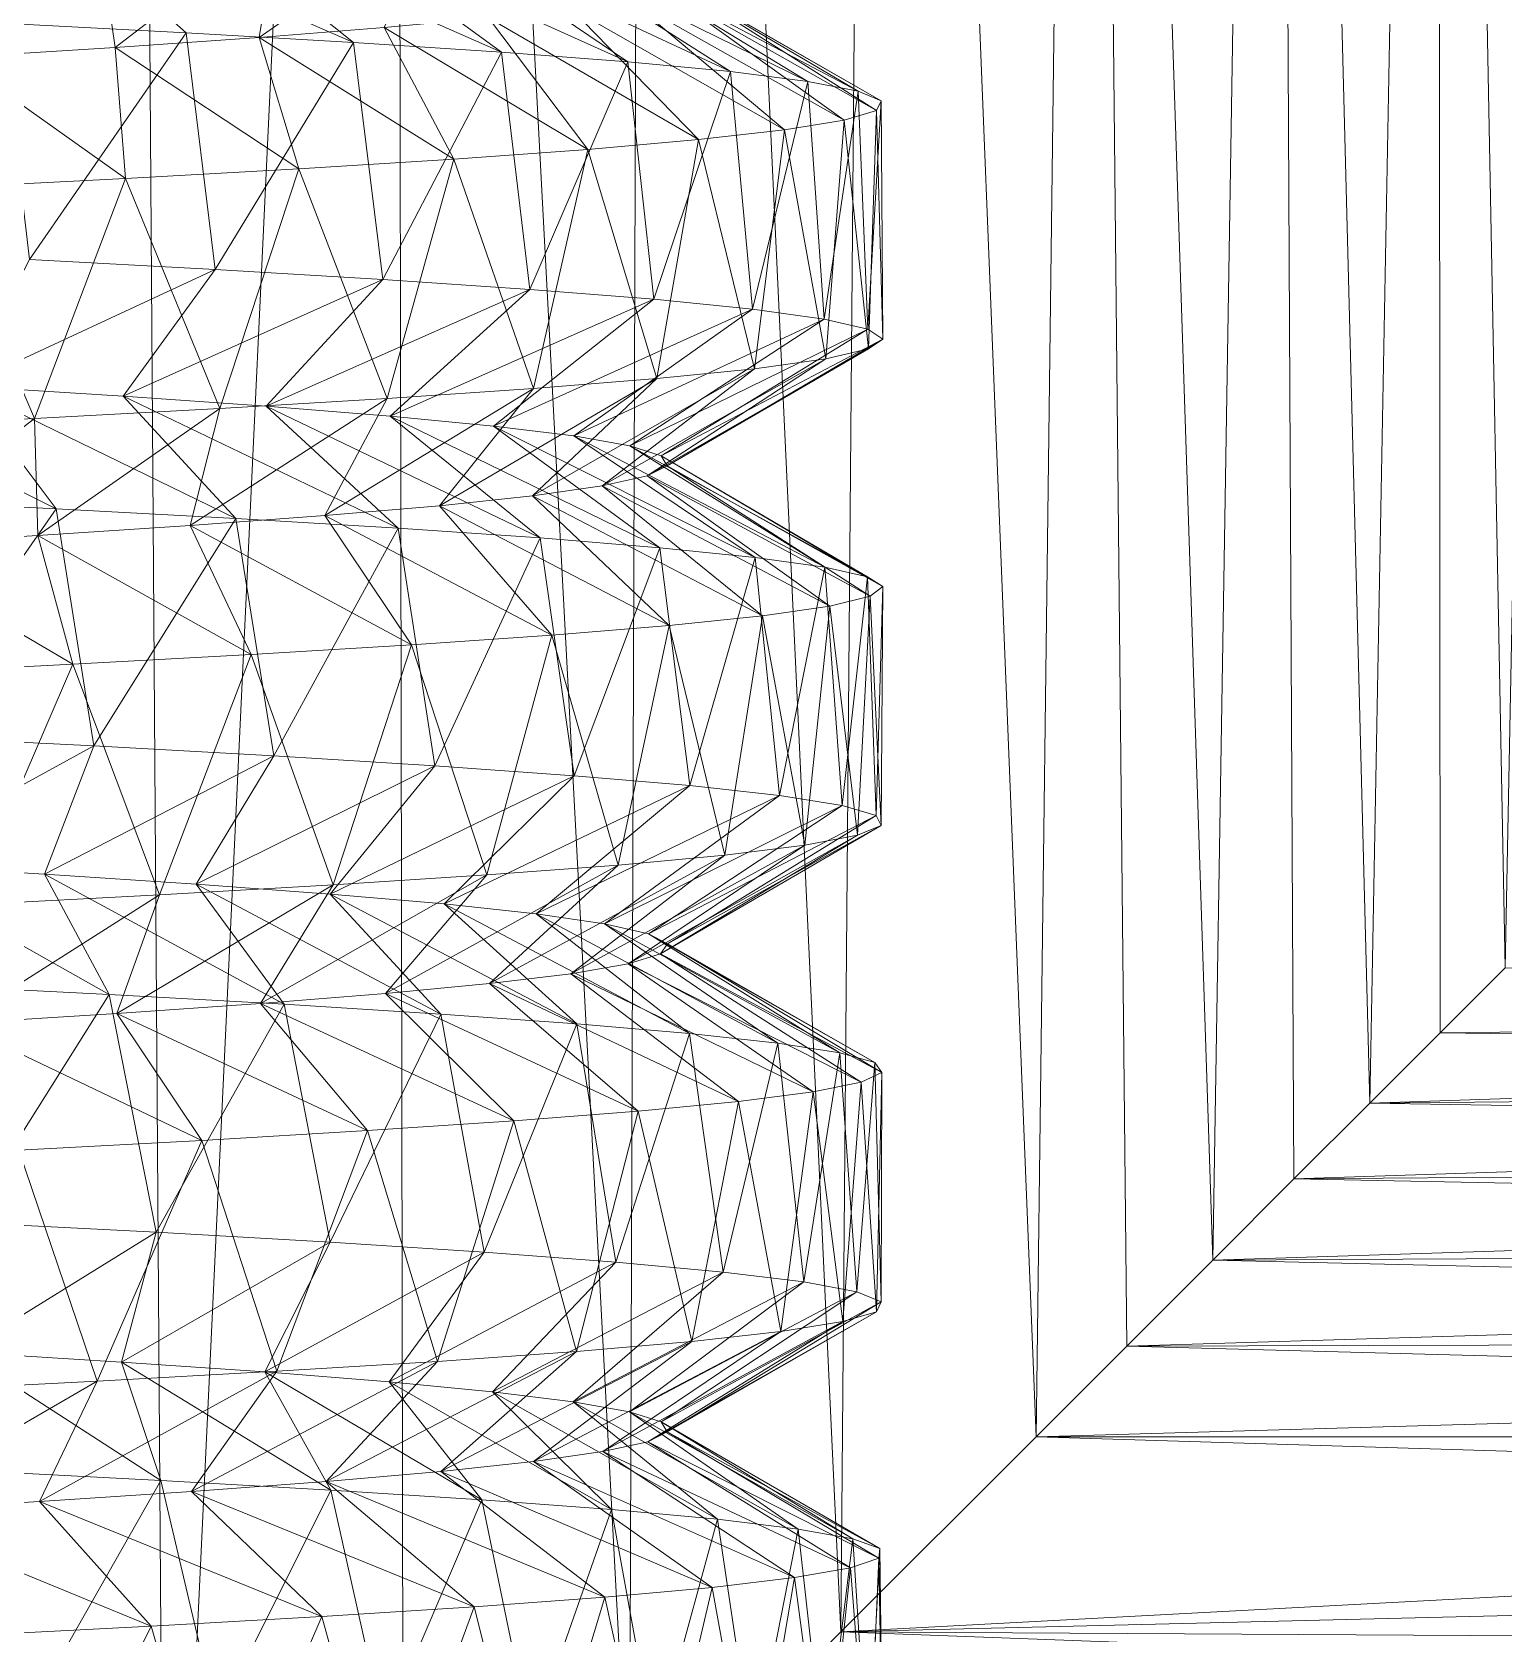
# Model space of a CAD drawing. Header units: millimetres. Extents: x -104 to 115, y -53 to 68.
# Drawn here: x 14.65 to 29.69, y 25.17 to 41.54 of the extents above; entities that cross this region are included whole.
import ezdxf

# ---------------------------------------------------------------- set-up
doc = ezdxf.new("R2010")
doc.units = ezdxf.units.MM

msp = doc.modelspace()

# ---------------------------------------------------------------- linework, layer by layer
at = {"color": 7, "lineweight": 0}
for points in [[(13.474, 15.754, -1.181), (15.664, 68.125, -1.948), (16.008, 18.288, -2.087), (13.474, 15.754, -1.181)], [(16.008, 18.288, -52.759), (15.664, 68.125, -52.899), (13.474, 15.754, -53.666), (16.008, 18.288, -52.759)], [(16.008, 18.288, -2.087), (15.664, 68.125, -1.948), (18.359, 68.125, -3.194), (16.008, 18.288, -2.087)], [(16.008, 18.288, -52.759), (18.359, 68.125, -51.652), (15.664, 68.125, -52.899), (16.008, 18.288, -52.759)], [(16.008, 18.288, -2.087), (18.359, 68.125, -3.194), (18.441, 20.721, -3.238), (16.008, 18.288, -2.087)], [(18.441, 20.721, -51.609), (18.359, 68.125, -51.652), (16.008, 18.288, -52.759), (18.441, 20.721, -51.609)], [(18.441, 20.721, -3.238), (18.359, 68.125, -3.194), (20.749, 23.029, -4.622), (18.441, 20.721, -3.238)], [(20.749, 23.029, -4.622), (18.359, 68.125, -3.194), (20.903, 68.125, -4.725), (20.749, 23.029, -4.622)], [(20.749, 23.029, -50.225), (20.903, 68.125, -50.121), (18.359, 68.125, -51.652), (20.749, 23.029, -50.225)], [(20.749, 23.029, -50.225), (18.359, 68.125, -51.652), (18.441, 20.721, -51.609), (20.749, 23.029, -50.225)], [(20.749, 23.029, -4.622), (20.903, 68.125, -4.725), (22.911, 25.191, -6.225), (20.749, 23.029, -4.622)], [(22.911, 25.191, -48.622), (20.903, 68.125, -50.121), (20.749, 23.029, -50.225), (22.911, 25.191, -48.622)], [(22.911, 25.191, -6.225), (20.903, 68.125, -4.725), (23.267, 68.125, -6.522), (22.911, 25.191, -6.225)], [(22.911, 25.191, -48.622), (23.267, 68.125, -48.324), (20.903, 68.125, -50.121), (22.911, 25.191, -48.622)], [(22.911, 25.191, -6.225), (23.267, 68.125, -6.522), (24.905, 27.185, -8.032), (22.911, 25.191, -6.225)], [(24.905, 27.185, -46.815), (23.267, 68.125, -48.324), (22.911, 25.191, -48.622), (24.905, 27.185, -46.815)], [(24.905, 27.185, -8.032), (23.267, 68.125, -6.522), (25.423, 68.125, -8.564), (24.905, 27.185, -8.032)], [(24.905, 27.185, -46.815), (25.423, 68.125, -46.282), (23.267, 68.125, -48.324), (24.905, 27.185, -46.815)], [(24.905, 27.185, -8.032), (25.423, 68.125, -8.564), (25.833, 28.113, -9.007), (24.905, 27.185, -8.032)], [(25.833, 28.113, -45.84), (25.423, 68.125, -46.282), (24.905, 27.185, -46.815), (25.833, 28.113, -45.84)], [(25.833, 28.113, -9.007), (25.423, 68.125, -8.564), (26.712, 28.992, -10.026), (25.833, 28.113, -9.007)], [(26.712, 28.992, -10.026), (25.423, 68.125, -8.564), (27.345, 68.125, -10.827), (26.712, 28.992, -10.026)], [(26.712, 28.992, -44.82), (27.345, 68.125, -44.019), (25.423, 68.125, -46.282), (26.712, 28.992, -44.82)], [(26.712, 28.992, -44.82), (25.423, 68.125, -46.282), (25.833, 28.113, -45.84), (26.712, 28.992, -44.82)], [(26.712, 28.992, -10.026), (27.345, 68.125, -10.827), (27.54, 29.82, -11.087), (26.712, 28.992, -10.026)], [(27.54, 29.82, -43.759), (27.345, 68.125, -44.019), (26.712, 28.992, -44.82), (27.54, 29.82, -43.759)], [(27.54, 29.82, -11.087), (27.345, 68.125, -10.827), (28.315, 30.595, -12.188), (27.54, 29.82, -11.087)], [(28.315, 30.595, -12.188), (27.345, 68.125, -10.827), (29.011, 68.125, -13.285), (28.315, 30.595, -12.188)], [(28.315, 30.595, -42.659), (29.011, 68.125, -41.562), (27.345, 68.125, -44.019), (28.315, 30.595, -42.659)], [(28.315, 30.595, -42.659), (27.345, 68.125, -44.019), (27.54, 29.82, -43.759), (28.315, 30.595, -42.659)], [(28.315, 30.595, -12.188), (29.011, 68.125, -13.285), (29.035, 31.315, -13.325), (28.315, 30.595, -12.188)], [(29.035, 31.315, -41.522), (29.011, 68.125, -41.562), (28.315, 30.595, -42.659), (29.035, 31.315, -41.522)], [(29.035, 31.315, -13.325), (29.011, 68.125, -13.285), (29.699, 31.979, -14.496), (29.035, 31.315, -13.325)], [(29.699, 31.979, -14.496), (29.011, 68.125, -13.285), (30.402, 68.125, -15.909), (29.699, 31.979, -14.496)], [(29.699, 31.979, -40.351), (30.402, 68.125, -38.938), (29.011, 68.125, -41.562), (29.699, 31.979, -40.351)], [(29.699, 31.979, -40.351), (29.011, 68.125, -41.562), (29.035, 31.315, -41.522), (29.699, 31.979, -40.351)], [(16.22, 41.534, -13.172), (14.791, 42.807, -14.843), (14.338, 41.633, -11.936), (16.22, 41.534, -13.172)], [(17.931, 41.434, -14.635), (16.338, 42.706, -16.147), (14.791, 42.807, -14.843), (17.931, 41.434, -14.635)], [(17.931, 41.434, -14.635), (14.791, 42.807, -14.843), (16.22, 41.534, -13.172), (17.931, 41.434, -14.635)], [(18.801, 42.766, -39.305), (18.244, 41.586, -36.494), (16.966, 41.484, -38.062), (18.801, 42.766, -39.305)], [(18.801, 42.766, -39.305), (16.966, 41.484, -38.062), (17.161, 42.665, -40.917), (18.801, 42.766, -39.305)], [(17.161, 42.665, -40.917), (15.495, 41.383, -39.452), (15.326, 42.563, -42.304), (17.161, 42.665, -40.917)], [(17.161, 42.665, -40.917), (16.966, 41.484, -38.062), (15.495, 41.383, -39.452), (17.161, 42.665, -40.917)], [(19.444, 41.335, -16.302), (17.704, 42.604, -17.639), (16.338, 42.706, -16.147), (19.444, 41.335, -16.302)], [(19.444, 41.335, -16.302), (16.338, 42.706, -16.147), (17.931, 41.434, -14.635), (19.444, 41.335, -16.302)], [(20.734, 41.236, -18.147), (18.866, 42.502, -19.296), (17.704, 42.604, -17.639), (20.734, 41.236, -18.147)], [(20.734, 41.236, -18.147), (17.704, 42.604, -17.639), (19.444, 41.335, -16.302), (20.734, 41.236, -18.147)], [(15.326, 42.563, -42.304), (15.495, 41.383, -39.452), (13.858, 41.281, -40.641), (15.326, 42.563, -42.304)], [(21.782, 41.137, -20.139), (19.804, 42.4, -21.089), (18.866, 42.502, -19.296), (21.782, 41.137, -20.139)], [(21.782, 41.137, -20.139), (18.866, 42.502, -19.296), (20.734, 41.236, -18.147), (21.782, 41.137, -20.139)], [(22.571, 41.037, -22.248), (20.502, 42.299, -22.988), (19.804, 42.4, -21.089), (22.571, 41.037, -22.248)], [(22.571, 41.037, -22.248), (19.804, 42.4, -21.089), (21.782, 41.137, -20.139), (22.571, 41.037, -22.248)], [(23.087, 40.938, -24.439), (20.95, 42.197, -24.961), (20.502, 42.299, -22.988), (23.087, 40.938, -24.439)], [(23.087, 40.938, -24.439), (20.502, 42.299, -22.988), (22.571, 41.037, -22.248), (23.087, 40.938, -24.439)], [(23.323, 40.839, -26.678), (21.138, 42.095, -26.976), (20.95, 42.197, -24.961), (23.323, 40.839, -26.678)], [(23.323, 40.839, -26.678), (20.95, 42.197, -24.961), (23.087, 40.938, -24.439), (23.323, 40.839, -26.678)], [(23.275, 40.739, -28.929), (21.065, 41.993, -28.998), (21.138, 42.095, -26.976), (23.275, 40.739, -28.929)], [(23.275, 40.739, -28.929), (21.138, 42.095, -26.976), (23.323, 40.839, -26.678), (23.275, 40.739, -28.929)], [(22.943, 40.64, -31.156), (20.731, 41.891, -30.994), (21.065, 41.993, -28.998), (22.943, 40.64, -31.156)], [(22.943, 40.64, -31.156), (21.065, 41.993, -28.998), (23.275, 40.739, -28.929), (22.943, 40.64, -31.156)], [(21.456, 40.442, -35.396), (19.309, 41.688, -34.773), (20.143, 41.79, -32.929), (21.456, 40.442, -35.396)], [(22.334, 40.541, -33.323), (20.143, 41.79, -32.929), (20.731, 41.891, -30.994), (22.334, 40.541, -33.323)], [(21.456, 40.442, -35.396), (20.143, 41.79, -32.929), (22.334, 40.541, -33.323), (21.456, 40.442, -35.396)], [(22.334, 40.541, -33.323), (20.731, 41.891, -30.994), (22.943, 40.64, -31.156), (22.334, 40.541, -33.323)], [(14.62, 39.216, -12.1), (16.22, 41.534, -13.172), (14.338, 41.633, -11.936), (14.62, 39.216, -12.1)], [(18.955, 40.243, -39.13), (16.966, 41.484, -38.062), (18.244, 41.586, -36.494), (18.955, 40.243, -39.13)], [(20.324, 40.342, -37.342), (18.244, 41.586, -36.494), (19.309, 41.688, -34.773), (20.324, 40.342, -37.342)], [(18.955, 40.243, -39.13), (18.244, 41.586, -36.494), (20.324, 40.342, -37.342), (18.955, 40.243, -39.13)], [(20.324, 40.342, -37.342), (19.309, 41.688, -34.773), (21.456, 40.442, -35.396), (20.324, 40.342, -37.342)], [(16.517, 39.114, -13.4), (16.22, 41.534, -13.172), (14.62, 39.216, -12.1), (16.517, 39.114, -13.4)], [(17.372, 40.144, -40.731), (15.495, 41.383, -39.452), (16.966, 41.484, -38.062), (17.372, 40.144, -40.731)], [(16.517, 39.114, -13.4), (17.931, 41.434, -14.635), (16.22, 41.534, -13.172), (16.517, 39.114, -13.4)], [(18.231, 39.013, -14.933), (17.931, 41.434, -14.635), (16.517, 39.114, -13.4), (18.231, 39.013, -14.933)], [(17.372, 40.144, -40.731), (16.966, 41.484, -38.062), (18.955, 40.243, -39.13), (17.372, 40.144, -40.731)], [(18.231, 39.013, -14.933), (19.444, 41.335, -16.302), (17.931, 41.434, -14.635), (18.231, 39.013, -14.933)], [(13.667, 39.945, -43.274), (13.858, 41.281, -40.641), (15.6, 40.044, -42.12), (13.667, 39.945, -43.274)], [(15.6, 40.044, -42.12), (13.858, 41.281, -40.641), (15.495, 41.383, -39.452), (15.6, 40.044, -42.12)], [(15.6, 40.044, -42.12), (15.495, 41.383, -39.452), (17.372, 40.144, -40.731), (15.6, 40.044, -42.12)], [(19.733, 38.911, -16.675), (19.444, 41.335, -16.302), (18.231, 39.013, -14.933), (19.733, 38.911, -16.675)], [(19.733, 38.911, -16.675), (20.734, 41.236, -18.147), (19.444, 41.335, -16.302), (19.733, 38.911, -16.675)], [(20.999, 38.81, -18.595), (20.734, 41.236, -18.147), (19.733, 38.911, -16.675), (20.999, 38.81, -18.595)], [(20.999, 38.81, -18.595), (21.782, 41.137, -20.139), (20.734, 41.236, -18.147), (20.999, 38.81, -18.595)], [(22.007, 38.709, -20.662), (21.782, 41.137, -20.139), (20.999, 38.81, -18.595), (22.007, 38.709, -20.662)], [(22.007, 38.709, -20.662), (22.571, 41.037, -22.248), (21.782, 41.137, -20.139), (22.007, 38.709, -20.662)], [(22.74, 38.607, -22.842), (22.571, 41.037, -22.248), (22.007, 38.709, -20.662), (22.74, 38.607, -22.842)], [(22.74, 38.607, -22.842), (23.087, 40.938, -24.439), (22.571, 41.037, -22.248), (22.74, 38.607, -22.842)], [(23.186, 38.506, -25.098), (23.087, 40.938, -24.439), (22.74, 38.607, -22.842), (23.186, 38.506, -25.098)], [(23.186, 38.506, -25.098), (23.323, 40.839, -26.678), (23.087, 40.938, -24.439), (23.186, 38.506, -25.098)], [(23.338, 38.404, -27.393), (23.323, 40.839, -26.678), (23.186, 38.506, -25.098), (23.338, 38.404, -27.393)], [(23.338, 38.404, -27.393), (23.275, 40.739, -28.929), (23.323, 40.839, -26.678), (23.338, 38.404, -27.393)], [(22.755, 38.201, -31.946), (22.334, 40.541, -33.323), (22.943, 40.64, -31.156), (22.755, 38.201, -31.946)], [(22.755, 38.201, -31.946), (22.943, 40.64, -31.156), (23.194, 38.303, -29.688), (22.755, 38.201, -31.946)], [(23.194, 38.303, -29.688), (22.943, 40.64, -31.156), (23.275, 40.739, -28.929), (23.194, 38.303, -29.688)], [(23.194, 38.303, -29.688), (23.275, 40.739, -28.929), (23.338, 38.404, -27.393), (23.194, 38.303, -29.688)], [(21.029, 37.999, -36.199), (20.324, 40.342, -37.342), (21.456, 40.442, -35.396), (21.029, 37.999, -36.199)], [(21.029, 37.999, -36.199), (21.456, 40.442, -35.396), (22.029, 38.1, -34.128), (21.029, 37.999, -36.199)], [(22.029, 38.1, -34.128), (21.456, 40.442, -35.396), (22.334, 40.541, -33.323), (22.029, 38.1, -34.128)], [(22.029, 38.1, -34.128), (22.334, 40.541, -33.323), (22.755, 38.201, -31.946), (22.029, 38.1, -34.128)], [(19.769, 37.897, -38.124), (18.955, 40.243, -39.13), (20.324, 40.342, -37.342), (19.769, 37.897, -38.124)], [(19.769, 37.897, -38.124), (20.324, 40.342, -37.342), (21.029, 37.999, -36.199), (19.769, 37.897, -38.124)], [(16.564, 37.694, -41.41), (15.6, 40.044, -42.12), (17.372, 40.144, -40.731), (16.564, 37.694, -41.41)], [(16.564, 37.694, -41.41), (17.372, 40.144, -40.731), (18.273, 37.796, -39.87), (16.564, 37.694, -41.41)], [(18.273, 37.796, -39.87), (17.372, 40.144, -40.731), (18.955, 40.243, -39.13), (18.273, 37.796, -39.87)], [(18.273, 37.796, -39.87), (18.955, 40.243, -39.13), (19.769, 37.897, -38.124), (18.273, 37.796, -39.87)], [(12.626, 37.491, -43.768), (13.667, 39.945, -43.274), (14.671, 37.593, -42.716), (12.626, 37.491, -43.768)], [(14.671, 37.593, -42.716), (13.667, 39.945, -43.274), (15.6, 40.044, -42.12), (14.671, 37.593, -42.716)], [(14.671, 37.593, -42.716), (15.6, 40.044, -42.12), (16.564, 37.694, -41.41), (14.671, 37.593, -42.716)], [(14.62, 39.216, -12.1), (13.948, 37.923, -14.263), (16.517, 39.114, -13.4), (14.62, 39.216, -12.1)], [(16.517, 39.114, -13.4), (13.948, 37.923, -14.263), (15.577, 37.821, -15.463), (16.517, 39.114, -13.4)], [(16.517, 39.114, -13.4), (15.577, 37.821, -15.463), (18.231, 39.013, -14.933), (16.517, 39.114, -13.4)], [(18.231, 39.013, -14.933), (15.577, 37.821, -15.463), (17.038, 37.719, -16.863), (18.231, 39.013, -14.933)], [(18.231, 39.013, -14.933), (17.038, 37.719, -16.863), (19.733, 38.911, -16.675), (18.231, 39.013, -14.933)], [(19.733, 38.911, -16.675), (17.038, 37.719, -16.863), (18.306, 37.617, -18.44), (19.733, 38.911, -16.675)], [(19.733, 38.911, -16.675), (18.306, 37.617, -18.44), (20.999, 38.81, -18.595), (19.733, 38.911, -16.675)], [(20.999, 38.81, -18.595), (18.306, 37.617, -18.44), (19.359, 37.515, -20.168), (20.999, 38.81, -18.595)], [(20.999, 38.81, -18.595), (19.359, 37.515, -20.168), (22.007, 38.709, -20.662), (20.999, 38.81, -18.595)], [(22.007, 38.709, -20.662), (19.359, 37.515, -20.168), (20.18, 37.414, -22.017), (22.007, 38.709, -20.662)], [(22.007, 38.709, -20.662), (20.18, 37.414, -22.017), (22.74, 38.607, -22.842), (22.007, 38.709, -20.662)], [(22.74, 38.607, -22.842), (20.18, 37.414, -22.017), (20.755, 37.312, -23.957), (22.74, 38.607, -22.842)], [(22.74, 38.607, -22.842), (20.755, 37.312, -23.957), (23.186, 38.506, -25.098), (22.74, 38.607, -22.842)], [(23.186, 38.506, -25.098), (20.755, 37.312, -23.957), (21.075, 37.21, -25.955), (23.186, 38.506, -25.098)], [(23.186, 38.506, -25.098), (21.075, 37.21, -25.955), (23.338, 38.404, -27.393), (23.186, 38.506, -25.098)], [(23.338, 38.404, -27.393), (21.075, 37.21, -25.955), (21.135, 37.108, -27.977), (23.338, 38.404, -27.393)], [(23.338, 38.404, -27.393), (21.135, 37.108, -27.977), (23.194, 38.303, -29.688), (23.338, 38.404, -27.393)], [(22.755, 38.201, -31.946), (20.932, 37.007, -29.991), (20.472, 36.905, -31.961), (22.755, 38.201, -31.946)], [(22.755, 38.201, -31.946), (20.472, 36.905, -31.961), (22.029, 38.1, -34.128), (22.755, 38.201, -31.946)], [(23.194, 38.303, -29.688), (21.135, 37.108, -27.977), (20.932, 37.007, -29.991), (23.194, 38.303, -29.688)], [(23.194, 38.303, -29.688), (20.932, 37.007, -29.991), (22.755, 38.201, -31.946), (23.194, 38.303, -29.688)], [(14.892, 36.668, -12.265), (13.948, 37.923, -14.263), (12.177, 38.024, -13.284), (14.892, 36.668, -12.265)], [(14.892, 36.668, -12.265), (12.177, 38.024, -13.284), (12.907, 36.768, -11.204), (14.892, 36.668, -12.265)], [(21.029, 37.999, -36.199), (19.76, 36.803, -33.855), (18.81, 36.701, -35.641), (21.029, 37.999, -36.199)], [(21.029, 37.999, -36.199), (18.81, 36.701, -35.641), (19.769, 37.897, -38.124), (21.029, 37.999, -36.199)], [(22.029, 38.1, -34.128), (20.472, 36.905, -31.961), (19.76, 36.803, -33.855), (22.029, 38.1, -34.128)], [(22.029, 38.1, -34.128), (19.76, 36.803, -33.855), (21.029, 37.999, -36.199), (22.029, 38.1, -34.128)], [(16.728, 36.569, -13.568), (15.577, 37.821, -15.463), (13.948, 37.923, -14.263), (16.728, 36.569, -13.568)], [(16.728, 36.569, -13.568), (13.948, 37.923, -14.263), (14.892, 36.668, -12.265), (16.728, 36.569, -13.568)], [(18.385, 36.47, -15.092), (17.038, 37.719, -16.863), (15.577, 37.821, -15.463), (18.385, 36.47, -15.092)], [(18.385, 36.47, -15.092), (15.577, 37.821, -15.463), (16.728, 36.569, -13.568), (18.385, 36.47, -15.092)], [(19.769, 37.897, -38.124), (18.81, 36.701, -35.641), (17.637, 36.6, -37.29), (19.769, 37.897, -38.124)], [(19.769, 37.897, -38.124), (17.637, 36.6, -37.29), (18.273, 37.796, -39.87), (19.769, 37.897, -38.124)], [(16.564, 37.694, -41.41), (14.705, 36.396, -40.067), (14.671, 37.593, -42.716), (16.564, 37.694, -41.41)], [(16.564, 37.694, -41.41), (16.261, 36.498, -38.774), (14.705, 36.396, -40.067), (16.564, 37.694, -41.41)], [(18.273, 37.796, -39.87), (17.637, 36.6, -37.29), (16.261, 36.498, -38.774), (18.273, 37.796, -39.87)], [(18.273, 37.796, -39.87), (16.261, 36.498, -38.774), (16.564, 37.694, -41.41), (18.273, 37.796, -39.87)], [(19.837, 36.371, -16.813), (18.306, 37.617, -18.44), (17.038, 37.719, -16.863), (19.837, 36.371, -16.813)], [(19.837, 36.371, -16.813), (17.038, 37.719, -16.863), (18.385, 36.47, -15.092), (19.837, 36.371, -16.813)], [(14.671, 37.593, -42.716), (12.994, 36.294, -41.148), (12.626, 37.491, -43.768), (14.671, 37.593, -42.716)], [(14.671, 37.593, -42.716), (14.705, 36.396, -40.067), (12.994, 36.294, -41.148), (14.671, 37.593, -42.716)], [(21.06, 36.271, -18.703), (19.359, 37.515, -20.168), (18.306, 37.617, -18.44), (21.06, 36.271, -18.703)], [(21.06, 36.271, -18.703), (18.306, 37.617, -18.44), (19.837, 36.371, -16.813), (21.06, 36.271, -18.703)], [(22.035, 36.172, -20.732), (20.18, 37.414, -22.017), (19.359, 37.515, -20.168), (22.035, 36.172, -20.732)], [(22.035, 36.172, -20.732), (19.359, 37.515, -20.168), (21.06, 36.271, -18.703), (22.035, 36.172, -20.732)], [(22.747, 36.073, -22.868), (20.755, 37.312, -23.957), (20.18, 37.414, -22.017), (22.747, 36.073, -22.868)], [(22.747, 36.073, -22.868), (20.18, 37.414, -22.017), (22.035, 36.172, -20.732), (22.747, 36.073, -22.868)], [(23.183, 35.973, -25.077), (21.075, 37.21, -25.955), (20.755, 37.312, -23.957), (23.183, 35.973, -25.077)], [(23.183, 35.973, -25.077), (20.755, 37.312, -23.957), (22.747, 36.073, -22.868), (23.183, 35.973, -25.077)], [(23.338, 35.874, -27.323), (21.135, 37.108, -27.977), (21.075, 37.21, -25.955), (23.338, 35.874, -27.323)], [(23.338, 35.874, -27.323), (21.075, 37.21, -25.955), (23.183, 35.973, -25.077), (23.338, 35.874, -27.323)], [(22.797, 35.675, -31.784), (20.472, 36.905, -31.961), (20.932, 37.007, -29.991), (22.797, 35.675, -31.784)], [(23.209, 35.775, -29.571), (20.932, 37.007, -29.991), (21.135, 37.108, -27.977), (23.209, 35.775, -29.571)], [(22.797, 35.675, -31.784), (20.932, 37.007, -29.991), (23.209, 35.775, -29.571), (22.797, 35.675, -31.784)], [(23.209, 35.775, -29.571), (21.135, 37.108, -27.977), (23.338, 35.874, -27.323), (23.209, 35.775, -29.571)], [(22.109, 35.576, -33.928), (19.76, 36.803, -33.855), (20.472, 36.905, -31.961), (22.109, 35.576, -33.928)], [(22.109, 35.576, -33.928), (20.472, 36.905, -31.961), (22.797, 35.675, -31.784), (22.109, 35.576, -33.928)], [(13.275, 34.347, -11.377), (14.892, 36.668, -12.265), (12.907, 36.768, -11.204), (13.275, 34.347, -11.377)], [(19.955, 35.378, -37.872), (17.637, 36.6, -37.29), (18.81, 36.701, -35.641), (19.955, 35.378, -37.872)], [(21.157, 35.477, -35.968), (18.81, 36.701, -35.641), (19.76, 36.803, -33.855), (21.157, 35.477, -35.968)], [(19.955, 35.378, -37.872), (18.81, 36.701, -35.641), (21.157, 35.477, -35.968), (19.955, 35.378, -37.872)], [(21.157, 35.477, -35.968), (19.76, 36.803, -33.855), (22.109, 35.576, -33.928), (21.157, 35.477, -35.968)], [(15.276, 34.245, -12.509), (14.892, 36.668, -12.265), (13.275, 34.347, -11.377), (15.276, 34.245, -12.509)], [(15.276, 34.245, -12.509), (16.728, 36.569, -13.568), (14.892, 36.668, -12.265), (15.276, 34.245, -12.509)], [(17.115, 34.144, -13.891), (16.728, 36.569, -13.568), (15.276, 34.245, -12.509), (17.115, 34.144, -13.891)], [(18.523, 35.278, -39.609), (16.261, 36.498, -38.774), (17.637, 36.6, -37.29), (18.523, 35.278, -39.609)], [(17.115, 34.144, -13.891), (18.385, 36.47, -15.092), (16.728, 36.569, -13.568), (17.115, 34.144, -13.891)], [(18.523, 35.278, -39.609), (17.637, 36.6, -37.29), (19.955, 35.378, -37.872), (18.523, 35.278, -39.609)], [(15.062, 35.08, -42.475), (12.994, 36.294, -41.148), (14.705, 36.396, -40.067), (15.062, 35.08, -42.475)], [(16.883, 35.179, -41.151), (14.705, 36.396, -40.067), (16.261, 36.498, -38.774), (16.883, 35.179, -41.151)], [(15.062, 35.08, -42.475), (14.705, 36.396, -40.067), (16.883, 35.179, -41.151), (15.062, 35.08, -42.475)], [(16.883, 35.179, -41.151), (16.261, 36.498, -38.774), (18.523, 35.278, -39.609), (16.883, 35.179, -41.151)], [(18.761, 34.043, -15.497), (18.385, 36.47, -15.092), (17.115, 34.144, -13.891), (18.761, 34.043, -15.497)], [(18.761, 34.043, -15.497), (19.837, 36.371, -16.813), (18.385, 36.47, -15.092), (18.761, 34.043, -15.497)], [(20.186, 33.941, -17.302), (19.837, 36.371, -16.813), (18.761, 34.043, -15.497), (20.186, 33.941, -17.302)], [(20.186, 33.941, -17.302), (21.06, 36.271, -18.703), (19.837, 36.371, -16.813), (20.186, 33.941, -17.302)], [(13.089, 34.98, -43.559), (12.994, 36.294, -41.148), (15.062, 35.08, -42.475), (13.089, 34.98, -43.559)], [(21.367, 33.84, -19.275), (21.06, 36.271, -18.703), (20.186, 33.941, -17.302), (21.367, 33.84, -19.275)], [(21.367, 33.84, -19.275), (22.035, 36.172, -20.732), (21.06, 36.271, -18.703), (21.367, 33.84, -19.275)], [(22.284, 33.738, -21.384), (22.035, 36.172, -20.732), (21.367, 33.84, -19.275), (22.284, 33.738, -21.384)], [(22.284, 33.738, -21.384), (22.747, 36.073, -22.868), (22.035, 36.172, -20.732), (22.284, 33.738, -21.384)], [(22.922, 33.637, -23.594), (22.747, 36.073, -22.868), (22.284, 33.738, -21.384), (22.922, 33.637, -23.594)], [(22.922, 33.637, -23.594), (23.183, 35.973, -25.077), (22.747, 36.073, -22.868), (22.922, 33.637, -23.594)], [(23.27, 33.535, -25.868), (23.183, 35.973, -25.077), (22.922, 33.637, -23.594), (23.27, 33.535, -25.868)], [(23.27, 33.535, -25.868), (23.338, 35.874, -27.323), (23.183, 35.973, -25.077), (23.27, 33.535, -25.868)], [(23.323, 33.434, -28.167), (23.209, 35.775, -29.571), (23.338, 35.874, -27.323), (23.323, 33.434, -28.167)], [(23.323, 33.434, -28.167), (23.338, 35.874, -27.323), (23.27, 33.535, -25.868), (23.323, 33.434, -28.167)], [(23.079, 33.333, -30.454), (22.797, 35.675, -31.784), (23.209, 35.775, -29.571), (23.079, 33.333, -30.454)], [(23.079, 33.333, -30.454), (23.209, 35.775, -29.571), (23.323, 33.434, -28.167), (23.079, 33.333, -30.454)], [(21.723, 33.13, -34.839), (21.157, 35.477, -35.968), (22.109, 35.576, -33.928), (21.723, 33.13, -34.839)], [(21.723, 33.13, -34.839), (22.109, 35.576, -33.928), (22.543, 33.231, -32.69), (21.723, 33.13, -34.839)], [(22.543, 33.231, -32.69), (22.109, 35.576, -33.928), (22.797, 35.675, -31.784), (22.543, 33.231, -32.69)], [(22.543, 33.231, -32.69), (22.797, 35.675, -31.784), (23.079, 33.333, -30.454), (22.543, 33.231, -32.69)], [(19.292, 32.927, -38.732), (18.523, 35.278, -39.609), (19.955, 35.378, -37.872), (19.292, 32.927, -38.732)], [(19.292, 32.927, -38.732), (19.955, 35.378, -37.872), (20.633, 33.028, -36.864), (19.292, 32.927, -38.732)], [(20.633, 33.028, -36.864), (19.955, 35.378, -37.872), (21.157, 35.477, -35.968), (20.633, 33.028, -36.864)], [(20.633, 33.028, -36.864), (21.157, 35.477, -35.968), (21.723, 33.13, -34.839), (20.633, 33.028, -36.864)], [(17.721, 32.825, -40.412), (16.883, 35.179, -41.151), (18.523, 35.278, -39.609), (17.721, 32.825, -40.412)], [(17.721, 32.825, -40.412), (18.523, 35.278, -39.609), (19.292, 32.927, -38.732), (17.721, 32.825, -40.412)], [(13.999, 32.622, -43.099), (13.089, 34.98, -43.559), (15.062, 35.08, -42.475), (13.999, 32.622, -43.099)], [(13.999, 32.622, -43.099), (15.062, 35.08, -42.475), (15.947, 32.724, -41.876), (13.999, 32.622, -43.099)], [(15.947, 32.724, -41.876), (15.062, 35.08, -42.475), (16.883, 35.179, -41.151), (15.947, 32.724, -41.876)], [(15.947, 32.724, -41.876), (16.883, 35.179, -41.151), (17.721, 32.825, -40.412), (15.947, 32.724, -41.876)], [(13.275, 34.347, -11.377), (13.069, 33.038, -13.74), (15.276, 34.245, -12.509), (13.275, 34.347, -11.377)], [(15.276, 34.245, -12.509), (13.069, 33.038, -13.74), (14.773, 32.936, -14.83), (15.276, 34.245, -12.509)], [(15.276, 34.245, -12.509), (14.773, 32.936, -14.83), (17.115, 34.144, -13.891), (15.276, 34.245, -12.509)], [(17.115, 34.144, -13.891), (14.773, 32.936, -14.83), (16.323, 32.834, -16.132), (17.115, 34.144, -13.891)], [(17.115, 34.144, -13.891), (16.323, 32.834, -16.132), (18.761, 34.043, -15.497), (17.115, 34.144, -13.891)], [(18.761, 34.043, -15.497), (16.323, 32.834, -16.132), (17.691, 32.732, -17.623), (18.761, 34.043, -15.497)], [(18.761, 34.043, -15.497), (17.691, 32.732, -17.623), (20.186, 33.941, -17.302), (18.761, 34.043, -15.497)], [(20.186, 33.941, -17.302), (17.691, 32.732, -17.623), (18.855, 32.631, -19.278), (20.186, 33.941, -17.302)], [(20.186, 33.941, -17.302), (18.855, 32.631, -19.278), (21.367, 33.84, -19.275), (20.186, 33.941, -17.302)], [(21.367, 33.84, -19.275), (18.855, 32.631, -19.278), (19.795, 32.529, -21.069), (21.367, 33.84, -19.275)], [(21.367, 33.84, -19.275), (19.795, 32.529, -21.069), (22.284, 33.738, -21.384), (21.367, 33.84, -19.275)], [(22.284, 33.738, -21.384), (19.795, 32.529, -21.069), (20.496, 32.427, -22.967), (22.284, 33.738, -21.384)], [(22.284, 33.738, -21.384), (20.496, 32.427, -22.967), (22.922, 33.637, -23.594), (22.284, 33.738, -21.384)], [(22.922, 33.637, -23.594), (20.496, 32.427, -22.967), (20.946, 32.325, -24.94), (22.922, 33.637, -23.594)], [(22.922, 33.637, -23.594), (20.946, 32.325, -24.94), (23.27, 33.535, -25.868), (22.922, 33.637, -23.594)], [(23.27, 33.535, -25.868), (20.946, 32.325, -24.94), (21.138, 32.224, -26.954), (23.27, 33.535, -25.868)], [(23.323, 33.434, -28.167), (21.138, 32.224, -26.954), (21.067, 32.122, -28.977), (23.323, 33.434, -28.167)], [(23.323, 33.434, -28.167), (21.067, 32.122, -28.977), (23.079, 33.333, -30.454), (23.323, 33.434, -28.167)], [(23.27, 33.535, -25.868), (21.138, 32.224, -26.954), (23.323, 33.434, -28.167), (23.27, 33.535, -25.868)], [(23.079, 33.333, -30.454), (21.067, 32.122, -28.977), (20.736, 32.02, -30.973), (23.079, 33.333, -30.454)], [(23.079, 33.333, -30.454), (20.736, 32.02, -30.973), (22.543, 33.231, -32.69), (23.079, 33.333, -30.454)], [(21.723, 33.13, -34.839), (20.15, 31.918, -32.909), (19.319, 31.817, -34.754), (21.723, 33.13, -34.839)], [(21.723, 33.13, -34.839), (19.319, 31.817, -34.754), (20.633, 33.028, -36.864), (21.723, 33.13, -34.839)], [(22.543, 33.231, -32.69), (20.736, 32.02, -30.973), (20.15, 31.918, -32.909), (22.543, 33.231, -32.69)], [(22.543, 33.231, -32.69), (20.15, 31.918, -32.909), (21.723, 33.13, -34.839), (22.543, 33.231, -32.69)], [(15.434, 31.704, -12.614), (14.773, 32.936, -14.83), (13.069, 33.038, -13.74), (15.434, 31.704, -12.614)], [(15.434, 31.704, -12.614), (13.069, 33.038, -13.74), (13.488, 31.803, -11.482), (15.434, 31.704, -12.614)], [(17.222, 31.605, -13.983), (16.323, 32.834, -16.132), (14.773, 32.936, -14.83), (17.222, 31.605, -13.983)], [(17.222, 31.605, -13.983), (14.773, 32.936, -14.83), (15.434, 31.704, -12.614), (17.222, 31.605, -13.983)], [(19.292, 32.927, -38.732), (18.256, 31.715, -36.476), (16.98, 31.613, -38.046), (19.292, 32.927, -38.732)], [(19.292, 32.927, -38.732), (16.98, 31.613, -38.046), (17.721, 32.825, -40.412), (19.292, 32.927, -38.732)], [(20.633, 33.028, -36.864), (19.319, 31.817, -34.754), (18.256, 31.715, -36.476), (20.633, 33.028, -36.864)], [(20.633, 33.028, -36.864), (18.256, 31.715, -36.476), (19.292, 32.927, -38.732), (20.633, 33.028, -36.864)], [(17.721, 32.825, -40.412), (16.98, 31.613, -38.046), (15.512, 31.511, -39.439), (17.721, 32.825, -40.412)], [(17.721, 32.825, -40.412), (15.512, 31.511, -39.439), (15.947, 32.724, -41.876), (17.721, 32.825, -40.412)], [(18.823, 31.505, -15.566), (17.691, 32.732, -17.623), (16.323, 32.834, -16.132), (18.823, 31.505, -15.566)], [(18.823, 31.505, -15.566), (16.323, 32.834, -16.132), (17.222, 31.605, -13.983), (18.823, 31.505, -15.566)], [(15.947, 32.724, -41.876), (15.512, 31.511, -39.439), (13.876, 31.41, -40.629), (15.947, 32.724, -41.876)], [(15.947, 32.724, -41.876), (13.876, 31.41, -40.629), (13.999, 32.622, -43.099), (15.947, 32.724, -41.876)], [(20.211, 31.406, -17.338), (18.855, 32.631, -19.278), (17.691, 32.732, -17.623), (20.211, 31.406, -17.338)], [(20.211, 31.406, -17.338), (17.691, 32.732, -17.623), (18.823, 31.505, -15.566), (20.211, 31.406, -17.338)], [(21.365, 31.307, -19.271), (19.795, 32.529, -21.069), (18.855, 32.631, -19.278), (21.365, 31.307, -19.271)], [(21.365, 31.307, -19.271), (18.855, 32.631, -19.278), (20.211, 31.406, -17.338), (21.365, 31.307, -19.271)], [(22.266, 31.207, -21.334), (20.496, 32.427, -22.967), (19.795, 32.529, -21.069), (22.266, 31.207, -21.334)], [(22.266, 31.207, -21.334), (19.795, 32.529, -21.069), (21.365, 31.307, -19.271), (22.266, 31.207, -21.334)], [(22.9, 31.108, -23.495), (20.946, 32.325, -24.94), (20.496, 32.427, -22.967), (22.9, 31.108, -23.495)], [(22.9, 31.108, -23.495), (20.496, 32.427, -22.967), (22.266, 31.207, -21.334), (22.9, 31.108, -23.495)], [(23.257, 31.009, -25.718), (21.138, 32.224, -26.954), (20.946, 32.325, -24.94), (23.257, 31.009, -25.718)], [(23.257, 31.009, -25.718), (20.946, 32.325, -24.94), (22.9, 31.108, -23.495), (23.257, 31.009, -25.718)], [(23.119, 30.81, -30.209), (20.736, 32.02, -30.973), (21.067, 32.122, -28.977), (23.119, 30.81, -30.209)], [(23.33, 30.909, -27.968), (21.067, 32.122, -28.977), (21.138, 32.224, -26.954), (23.33, 30.909, -27.968)], [(23.119, 30.81, -30.209), (21.067, 32.122, -28.977), (23.33, 30.909, -27.968), (23.119, 30.81, -30.209)], [(23.33, 30.909, -27.968), (21.138, 32.224, -26.954), (23.257, 31.009, -25.718), (23.33, 30.909, -27.968)], [(22.628, 30.711, -32.406), (20.15, 31.918, -32.909), (20.736, 32.02, -30.973), (22.628, 30.711, -32.406)], [(22.628, 30.711, -32.406), (20.736, 32.02, -30.973), (23.119, 30.81, -30.209), (22.628, 30.711, -32.406)], [(29.035, 31.315, -41.522), (60.36, 31.665, -40.92), (29.699, 31.979, -40.351), (29.035, 31.315, -41.522)], [(29.699, 31.979, -14.496), (60.36, 30.9, -12.654), (29.035, 31.315, -13.325), (29.699, 31.979, -14.496)], [(13.964, 29.377, -11.728), (15.434, 31.704, -12.614), (13.488, 31.803, -11.482), (13.964, 29.377, -11.728)], [(20.838, 30.512, -36.528), (18.256, 31.715, -36.476), (19.319, 31.817, -34.754), (20.838, 30.512, -36.528)], [(21.863, 30.612, -34.524), (19.319, 31.817, -34.754), (20.15, 31.918, -32.909), (21.863, 30.612, -34.524)], [(20.838, 30.512, -36.528), (19.319, 31.817, -34.754), (21.863, 30.612, -34.524), (20.838, 30.512, -36.528)], [(21.863, 30.612, -34.524), (20.15, 31.918, -32.909), (22.628, 30.711, -32.406), (21.863, 30.612, -34.524)], [(15.914, 29.275, -12.947), (15.434, 31.704, -12.614), (13.964, 29.377, -11.728), (15.914, 29.275, -12.947)], [(15.914, 29.275, -12.947), (17.222, 31.605, -13.983), (15.434, 31.704, -12.614), (15.914, 29.275, -12.947)], [(18.074, 30.314, -40.071), (15.512, 31.511, -39.439), (16.98, 31.613, -38.046), (18.074, 30.314, -40.071)], [(17.691, 29.174, -14.407), (17.222, 31.605, -13.983), (15.914, 29.275, -12.947), (17.691, 29.174, -14.407)], [(19.568, 30.413, -38.387), (16.98, 31.613, -38.046), (18.256, 31.715, -36.476), (19.568, 30.413, -38.387)], [(18.074, 30.314, -40.071), (16.98, 31.613, -38.046), (19.568, 30.413, -38.387), (18.074, 30.314, -40.071)], [(17.691, 29.174, -14.407), (18.823, 31.505, -15.566), (17.222, 31.605, -13.983), (17.691, 29.174, -14.407)], [(19.568, 30.413, -38.387), (18.256, 31.715, -36.476), (20.838, 30.512, -36.528), (19.568, 30.413, -38.387)], [(28.315, 30.595, -42.659), (60.36, 30.066, -43.422), (60.36, 31.665, -40.92), (28.315, 30.595, -42.659)], [(28.315, 30.595, -42.659), (60.36, 31.665, -40.92), (29.035, 31.315, -41.522), (28.315, 30.595, -42.659)], [(16.379, 30.214, -41.554), (13.876, 31.41, -40.629), (15.512, 31.511, -39.439), (16.379, 30.214, -41.554)], [(16.379, 30.214, -41.554), (15.512, 31.511, -39.439), (18.074, 30.314, -40.071), (16.379, 30.214, -41.554)], [(19.266, 29.072, -16.083), (18.823, 31.505, -15.566), (17.691, 29.174, -14.407), (19.266, 29.072, -16.083)], [(19.266, 29.072, -16.083), (20.211, 31.406, -17.338), (18.823, 31.505, -15.566), (19.266, 29.072, -16.083)], [(14.512, 30.115, -42.811), (13.876, 31.41, -40.629), (16.379, 30.214, -41.554), (14.512, 30.115, -42.811)], [(20.612, 28.971, -17.948), (20.211, 31.406, -17.338), (19.266, 29.072, -16.083), (20.612, 28.971, -17.948)], [(20.612, 28.971, -17.948), (21.365, 31.307, -19.271), (20.211, 31.406, -17.338), (20.612, 28.971, -17.948)], [(21.706, 28.869, -19.971), (21.365, 31.307, -19.271), (20.612, 28.971, -17.948), (21.706, 28.869, -19.971)], [(21.706, 28.869, -19.971), (22.266, 31.207, -21.334), (21.365, 31.307, -19.271), (21.706, 28.869, -19.971)], [(29.035, 31.315, -13.325), (60.36, 30.9, -12.654), (28.315, 30.595, -12.188), (29.035, 31.315, -13.325)], [(22.531, 28.768, -22.118), (22.266, 31.207, -21.334), (21.706, 28.869, -19.971), (22.531, 28.768, -22.118)], [(22.531, 28.768, -22.118), (22.9, 31.108, -23.495), (22.266, 31.207, -21.334), (22.531, 28.768, -22.118)], [(23.072, 28.667, -24.353), (22.9, 31.108, -23.495), (22.531, 28.768, -22.118), (23.072, 28.667, -24.353)], [(23.072, 28.667, -24.353), (23.257, 31.009, -25.718), (22.9, 31.108, -23.495), (23.072, 28.667, -24.353)], [(23.321, 28.565, -26.64), (23.257, 31.009, -25.718), (23.072, 28.667, -24.353), (23.321, 28.565, -26.64)], [(23.321, 28.565, -26.64), (23.33, 30.909, -27.968), (23.257, 31.009, -25.718), (23.321, 28.565, -26.64)], [(22.931, 28.362, -31.213), (22.628, 30.711, -32.406), (23.119, 30.81, -30.209), (22.931, 28.362, -31.213)], [(22.931, 28.362, -31.213), (23.119, 30.81, -30.209), (23.274, 28.464, -28.939), (22.931, 28.362, -31.213)], [(23.274, 28.464, -28.939), (23.119, 30.81, -30.209), (23.33, 30.909, -27.968), (23.274, 28.464, -28.939)], [(23.274, 28.464, -28.939), (23.33, 30.909, -27.968), (23.321, 28.565, -26.64), (23.274, 28.464, -28.939)], [(28.315, 30.595, -12.188), (60.36, 30.9, -12.654), (27.54, 29.82, -11.087), (28.315, 30.595, -12.188)], [(27.54, 29.82, -11.087), (60.36, 30.9, -12.654), (60.36, 29.167, -10.242), (27.54, 29.82, -11.087)], [(22.298, 28.261, -33.424), (21.863, 30.612, -34.524), (22.628, 30.711, -32.406), (22.298, 28.261, -33.424)], [(22.298, 28.261, -33.424), (22.628, 30.711, -32.406), (22.931, 28.362, -31.213), (22.298, 28.261, -33.424)], [(20.209, 28.058, -37.512), (19.568, 30.413, -38.387), (20.838, 30.512, -36.528), (20.209, 28.058, -37.512)], [(20.209, 28.058, -37.512), (20.838, 30.512, -36.528), (21.386, 28.159, -35.535), (20.209, 28.058, -37.512)], [(21.386, 28.159, -35.535), (20.838, 30.512, -36.528), (21.863, 30.612, -34.524), (21.386, 28.159, -35.535)], [(21.386, 28.159, -35.535), (21.863, 30.612, -34.524), (22.298, 28.261, -33.424), (21.386, 28.159, -35.535)], [(27.54, 29.82, -43.759), (60.36, 30.066, -43.422), (28.315, 30.595, -42.659), (27.54, 29.82, -43.759)], [(17.146, 27.855, -40.93), (16.379, 30.214, -41.554), (18.074, 30.314, -40.071), (17.146, 27.855, -40.93)], [(17.146, 27.855, -40.93), (18.074, 30.314, -40.071), (18.788, 27.956, -39.32), (17.146, 27.855, -40.93)], [(18.788, 27.956, -39.32), (18.074, 30.314, -40.071), (19.568, 30.413, -38.387), (18.788, 27.956, -39.32)], [(18.788, 27.956, -39.32), (19.568, 30.413, -38.387), (20.209, 28.058, -37.512), (18.788, 27.956, -39.32)], [(15.31, 27.754, -42.315), (14.512, 30.115, -42.811), (16.379, 30.214, -41.554), (15.31, 27.754, -42.315)], [(15.31, 27.754, -42.315), (16.379, 30.214, -41.554), (17.146, 27.855, -40.93), (15.31, 27.754, -42.315)], [(13.311, 27.652, -43.453), (14.512, 30.115, -42.811), (15.31, 27.754, -42.315), (13.311, 27.652, -43.453)], [(26.712, 28.992, -44.82), (60.36, 28.206, -45.736), (60.36, 30.066, -43.422), (26.712, 28.992, -44.82)], [(26.712, 28.992, -44.82), (60.36, 30.066, -43.422), (27.54, 29.82, -43.759), (26.712, 28.992, -44.82)], [(27.54, 29.82, -11.087), (60.36, 29.167, -10.242), (26.712, 28.992, -10.026), (27.54, 29.82, -11.087)], [(13.964, 29.377, -11.728), (13.93, 28.051, -14.251), (15.914, 29.275, -12.947), (13.964, 29.377, -11.728)], [(15.914, 29.275, -12.947), (13.93, 28.051, -14.251), (15.561, 27.949, -15.449), (15.914, 29.275, -12.947)], [(15.914, 29.275, -12.947), (15.561, 27.949, -15.449), (17.691, 29.174, -14.407), (15.914, 29.275, -12.947)], [(17.691, 29.174, -14.407), (15.561, 27.949, -15.449), (17.024, 27.848, -16.847), (17.691, 29.174, -14.407)], [(17.691, 29.174, -14.407), (17.024, 27.848, -16.847), (19.266, 29.072, -16.083), (17.691, 29.174, -14.407)], [(26.712, 28.992, -10.026), (60.36, 29.167, -10.242), (25.833, 28.113, -9.007), (26.712, 28.992, -10.026)], [(25.833, 28.113, -9.007), (60.36, 29.167, -10.242), (60.36, 27.185, -8.032), (25.833, 28.113, -9.007)], [(19.266, 29.072, -16.083), (17.024, 27.848, -16.847), (18.293, 27.746, -18.423), (19.266, 29.072, -16.083)], [(19.266, 29.072, -16.083), (18.293, 27.746, -18.423), (20.612, 28.971, -17.948), (19.266, 29.072, -16.083)], [(25.833, 28.113, -45.84), (60.36, 28.206, -45.736), (26.712, 28.992, -44.82), (25.833, 28.113, -45.84)], [(20.612, 28.971, -17.948), (18.293, 27.746, -18.423), (19.349, 27.644, -20.149), (20.612, 28.971, -17.948)], [(20.612, 28.971, -17.948), (19.349, 27.644, -20.149), (21.706, 28.869, -19.971), (20.612, 28.971, -17.948)], [(21.706, 28.869, -19.971), (19.349, 27.644, -20.149), (20.173, 27.542, -21.997), (21.706, 28.869, -19.971)], [(21.706, 28.869, -19.971), (20.173, 27.542, -21.997), (22.531, 28.768, -22.118), (21.706, 28.869, -19.971)], [(22.531, 28.768, -22.118), (20.173, 27.542, -21.997), (20.751, 27.441, -23.936), (22.531, 28.768, -22.118)], [(22.531, 28.768, -22.118), (20.751, 27.441, -23.936), (23.072, 28.667, -24.353), (22.531, 28.768, -22.118)], [(23.072, 28.667, -24.353), (20.751, 27.441, -23.936), (21.073, 27.339, -25.934), (23.072, 28.667, -24.353)], [(23.072, 28.667, -24.353), (21.073, 27.339, -25.934), (23.321, 28.565, -26.64), (23.072, 28.667, -24.353)], [(23.321, 28.565, -26.64), (21.073, 27.339, -25.934), (21.136, 27.237, -27.956), (23.321, 28.565, -26.64)], [(23.321, 28.565, -26.64), (21.136, 27.237, -27.956), (23.274, 28.464, -28.939), (23.321, 28.565, -26.64)], [(22.931, 28.362, -31.213), (20.936, 27.135, -29.97), (20.478, 27.034, -31.94), (22.931, 28.362, -31.213)], [(22.931, 28.362, -31.213), (20.478, 27.034, -31.94), (22.298, 28.261, -33.424), (22.931, 28.362, -31.213)], [(23.274, 28.464, -28.939), (21.136, 27.237, -27.956), (20.936, 27.135, -29.97), (23.274, 28.464, -28.939)], [(23.274, 28.464, -28.939), (20.936, 27.135, -29.97), (22.931, 28.362, -31.213), (23.274, 28.464, -28.939)], [(21.386, 28.159, -35.535), (19.769, 26.932, -33.836), (18.821, 26.83, -35.623), (21.386, 28.159, -35.535)], [(21.386, 28.159, -35.535), (18.821, 26.83, -35.623), (20.209, 28.058, -37.512), (21.386, 28.159, -35.535)], [(22.298, 28.261, -33.424), (20.478, 27.034, -31.94), (19.769, 26.932, -33.836), (22.298, 28.261, -33.424)], [(22.298, 28.261, -33.424), (19.769, 26.932, -33.836), (21.386, 28.159, -35.535), (22.298, 28.261, -33.424)], [(24.905, 27.185, -46.815), (60.36, 26.106, -47.836), (60.36, 28.206, -45.736), (24.905, 27.185, -46.815)], [(24.905, 27.185, -46.815), (60.36, 28.206, -45.736), (25.833, 28.113, -45.84), (24.905, 27.185, -46.815)], [(15.963, 26.739, -12.983), (15.561, 27.949, -15.449), (13.93, 28.051, -14.251), (15.963, 26.739, -12.983)], [(15.963, 26.739, -12.983), (13.93, 28.051, -14.251), (14.06, 26.838, -11.781), (15.963, 26.739, -12.983)], [(20.209, 28.058, -37.512), (18.821, 26.83, -35.623), (17.65, 26.728, -37.274), (20.209, 28.058, -37.512)], [(20.209, 28.058, -37.512), (17.65, 26.728, -37.274), (18.788, 27.956, -39.32), (20.209, 28.058, -37.512)], [(25.833, 28.113, -9.007), (60.36, 27.185, -8.032), (24.905, 27.185, -8.032), (25.833, 28.113, -9.007)], [(17.146, 27.855, -40.93), (16.276, 26.627, -38.759), (14.722, 26.525, -40.054), (17.146, 27.855, -40.93)], [(17.146, 27.855, -40.93), (14.722, 26.525, -40.054), (15.31, 27.754, -42.315), (17.146, 27.855, -40.93)], [(17.7, 26.64, -14.415), (17.024, 27.848, -16.847), (15.561, 27.949, -15.449), (17.7, 26.64, -14.415)], [(17.7, 26.64, -14.415), (15.561, 27.949, -15.449), (15.963, 26.739, -12.983), (17.7, 26.64, -14.415)], [(18.788, 27.956, -39.32), (17.65, 26.728, -37.274), (16.276, 26.627, -38.759), (18.788, 27.956, -39.32)], [(18.788, 27.956, -39.32), (16.276, 26.627, -38.759), (17.146, 27.855, -40.93), (18.788, 27.956, -39.32)], [(19.243, 26.541, -16.055), (18.293, 27.746, -18.423), (17.024, 27.848, -16.847), (19.243, 26.541, -16.055)], [(19.243, 26.541, -16.055), (17.024, 27.848, -16.847), (17.7, 26.64, -14.415), (19.243, 26.541, -16.055)], [(15.31, 27.754, -42.315), (14.722, 26.525, -40.054), (13.013, 26.423, -41.138), (15.31, 27.754, -42.315)], [(15.31, 27.754, -42.315), (13.013, 26.423, -41.138), (13.311, 27.652, -43.453), (15.31, 27.754, -42.315)], [(20.566, 26.441, -17.876), (19.349, 27.644, -20.149), (18.293, 27.746, -18.423), (20.566, 26.441, -17.876)], [(20.566, 26.441, -17.876), (18.293, 27.746, -18.423), (19.243, 26.541, -16.055), (20.566, 26.441, -17.876)], [(21.65, 26.342, -19.85), (20.173, 27.542, -21.997), (19.349, 27.644, -20.149), (21.65, 26.342, -19.85)], [(21.65, 26.342, -19.85), (19.349, 27.644, -20.149), (20.566, 26.441, -17.876), (21.65, 26.342, -19.85)], [(22.475, 26.243, -21.944), (20.751, 27.441, -23.936), (20.173, 27.542, -21.997), (22.475, 26.243, -21.944)], [(22.475, 26.243, -21.944), (20.173, 27.542, -21.997), (21.65, 26.342, -19.85), (22.475, 26.243, -21.944)], [(23.031, 26.143, -24.126), (21.073, 27.339, -25.934), (20.751, 27.441, -23.936), (23.031, 26.143, -24.126)], [(23.031, 26.143, -24.126), (20.751, 27.441, -23.936), (22.475, 26.243, -21.944), (23.031, 26.143, -24.126)], [(23.299, 25.945, -28.612), (20.936, 27.135, -29.97), (21.136, 27.237, -27.956), (23.299, 25.945, -28.612)], [(23.307, 26.044, -26.36), (21.136, 27.237, -27.956), (21.073, 27.339, -25.934), (23.307, 26.044, -26.36)], [(23.307, 26.044, -26.36), (21.073, 27.339, -25.934), (23.031, 26.143, -24.126), (23.307, 26.044, -26.36)], [(23.299, 25.945, -28.612), (21.136, 27.237, -27.956), (23.307, 26.044, -26.36), (23.299, 25.945, -28.612)], [(22.911, 25.191, -48.622), (60.36, 26.106, -47.836), (24.905, 27.185, -46.815), (22.911, 25.191, -48.622)], [(24.905, 27.185, -8.032), (60.36, 27.185, -8.032), (22.911, 25.191, -6.225), (24.905, 27.185, -8.032)], [(22.911, 25.191, -6.225), (60.36, 27.185, -8.032), (60.36, 24.974, -6.049), (22.911, 25.191, -6.225)], [(22.436, 25.746, -33.022), (19.769, 26.932, -33.836), (20.478, 27.034, -31.94), (22.436, 25.746, -33.022)], [(23.007, 25.846, -30.844), (20.478, 27.034, -31.94), (20.936, 27.135, -29.97), (23.007, 25.846, -30.844)], [(22.436, 25.746, -33.022), (20.478, 27.034, -31.94), (23.007, 25.846, -30.844), (22.436, 25.746, -33.022)], [(23.007, 25.846, -30.844), (20.936, 27.135, -29.97), (23.299, 25.945, -28.612), (23.007, 25.846, -30.844)], [(21.596, 25.647, -35.11), (18.821, 26.83, -35.623), (19.769, 26.932, -33.836), (21.596, 25.647, -35.11)], [(21.596, 25.647, -35.11), (19.769, 26.932, -33.836), (22.436, 25.746, -33.022), (21.596, 25.647, -35.11)], [(14.637, 24.406, -12.11), (15.963, 26.739, -12.983), (14.06, 26.838, -11.781), (14.637, 24.406, -12.11)], [(16.533, 24.305, -13.412), (15.963, 26.739, -12.983), (14.637, 24.406, -12.11), (16.533, 24.305, -13.412)], [(16.533, 24.305, -13.412), (17.7, 26.64, -14.415), (15.963, 26.739, -12.983), (16.533, 24.305, -13.412)], [(19.162, 25.448, -38.888), (16.276, 26.627, -38.759), (17.65, 26.728, -37.274), (19.162, 25.448, -38.888)], [(20.499, 25.548, -37.076), (17.65, 26.728, -37.274), (18.821, 26.83, -35.623), (20.499, 25.548, -37.076)], [(19.162, 25.448, -38.888), (17.65, 26.728, -37.274), (20.499, 25.548, -37.076), (19.162, 25.448, -38.888)], [(20.499, 25.548, -37.076), (18.821, 26.83, -35.623), (21.596, 25.647, -35.11), (20.499, 25.548, -37.076)], [(15.861, 25.25, -41.937), (13.013, 26.423, -41.138), (14.722, 26.525, -40.054), (15.861, 25.25, -41.937)], [(17.608, 25.349, -40.517), (14.722, 26.525, -40.054), (16.276, 26.627, -38.759), (17.608, 25.349, -40.517)], [(15.861, 25.25, -41.937), (14.722, 26.525, -40.054), (17.608, 25.349, -40.517), (15.861, 25.25, -41.937)], [(17.608, 25.349, -40.517), (16.276, 26.627, -38.759), (19.162, 25.448, -38.888), (17.608, 25.349, -40.517)], [(18.245, 24.203, -14.948), (17.7, 26.64, -14.415), (16.533, 24.305, -13.412), (18.245, 24.203, -14.948)], [(18.245, 24.203, -14.948), (19.243, 26.541, -16.055), (17.7, 26.64, -14.415), (18.245, 24.203, -14.948)], [(19.745, 24.102, -16.691), (19.243, 26.541, -16.055), (18.245, 24.203, -14.948), (19.745, 24.102, -16.691)], [(19.745, 24.102, -16.691), (20.566, 26.441, -17.876), (19.243, 26.541, -16.055), (19.745, 24.102, -16.691)], [(13.949, 25.151, -43.126), (13.013, 26.423, -41.138), (15.861, 25.25, -41.937), (13.949, 25.151, -43.126)], [(21.009, 24.001, -18.612), (20.566, 26.441, -17.876), (19.745, 24.102, -16.691), (21.009, 24.001, -18.612)], [(21.009, 24.001, -18.612), (21.65, 26.342, -19.85), (20.566, 26.441, -17.876), (21.009, 24.001, -18.612)], [(22.014, 23.899, -20.681), (21.65, 26.342, -19.85), (21.009, 24.001, -18.612), (22.014, 23.899, -20.681)], [(22.014, 23.899, -20.681), (22.475, 26.243, -21.944), (21.65, 26.342, -19.85), (22.014, 23.899, -20.681)], [(22.745, 23.798, -22.862), (22.475, 26.243, -21.944), (22.014, 23.899, -20.681), (22.745, 23.798, -22.862)], [(22.745, 23.798, -22.862), (23.031, 26.143, -24.126), (22.475, 26.243, -21.944), (22.745, 23.798, -22.862)], [(23.189, 23.696, -25.118), (23.031, 26.143, -24.126), (22.745, 23.798, -22.862), (23.189, 23.696, -25.118)], [(22.911, 25.191, -48.622), (60.36, 23.792, -49.696), (60.36, 26.106, -47.836), (22.911, 25.191, -48.622)], [(23.189, 23.696, -25.118), (23.307, 26.044, -26.36), (23.031, 26.143, -24.126), (23.189, 23.696, -25.118)], [(23.338, 23.595, -27.413), (23.307, 26.044, -26.36), (23.189, 23.696, -25.118), (23.338, 23.595, -27.413)], [(23.338, 23.595, -27.413), (23.299, 25.945, -28.612), (23.307, 26.044, -26.36), (23.338, 23.595, -27.413)], [(23.191, 23.493, -29.708), (23.007, 25.846, -30.844), (23.299, 25.945, -28.612), (23.191, 23.493, -29.708)], [(23.191, 23.493, -29.708), (23.299, 25.945, -28.612), (23.338, 23.595, -27.413), (23.191, 23.493, -29.708)], [(22.022, 23.29, -34.147), (21.596, 25.647, -35.11), (22.436, 25.746, -33.022), (22.022, 23.29, -34.147)], [(22.022, 23.29, -34.147), (22.436, 25.746, -33.022), (22.75, 23.392, -31.966), (22.022, 23.29, -34.147)], [(22.75, 23.392, -31.966), (22.436, 25.746, -33.022), (23.007, 25.846, -30.844), (22.75, 23.392, -31.966)], [(22.75, 23.392, -31.966), (23.007, 25.846, -30.844), (23.191, 23.493, -29.708), (22.75, 23.392, -31.966)], [(19.757, 23.088, -38.14), (19.162, 25.448, -38.888), (20.499, 25.548, -37.076), (19.757, 23.088, -38.14)], [(19.757, 23.088, -38.14), (20.499, 25.548, -37.076), (21.019, 23.189, -36.217), (19.757, 23.088, -38.14)], [(21.019, 23.189, -36.217), (20.499, 25.548, -37.076), (21.596, 25.647, -35.11), (21.019, 23.189, -36.217)], [(21.019, 23.189, -36.217), (21.596, 25.647, -35.11), (22.022, 23.29, -34.147), (21.019, 23.189, -36.217)], [(18.259, 22.986, -39.885), (17.608, 25.349, -40.517), (19.162, 25.448, -38.888), (18.259, 22.986, -39.885)], [(18.259, 22.986, -39.885), (19.162, 25.448, -38.888), (19.757, 23.088, -38.14), (18.259, 22.986, -39.885)], [(14.654, 22.783, -42.726), (13.949, 25.151, -43.126), (15.861, 25.25, -41.937), (14.654, 22.783, -42.726)], [(14.654, 22.783, -42.726), (15.861, 25.25, -41.937), (16.548, 22.885, -41.422), (14.654, 22.783, -42.726)], [(16.548, 22.885, -41.422), (15.861, 25.25, -41.937), (17.608, 25.349, -40.517), (16.548, 22.885, -41.422)], [(16.548, 22.885, -41.422), (17.608, 25.349, -40.517), (18.259, 22.986, -39.885), (16.548, 22.885, -41.422)], [(20.749, 23.029, -50.225), (60.36, 23.792, -49.696), (22.911, 25.191, -48.622), (20.749, 23.029, -50.225)], [(22.911, 25.191, -6.225), (60.36, 24.974, -6.049), (20.749, 23.029, -4.622), (22.911, 25.191, -6.225)]]:
    msp.add_polyline3d(points, dxfattribs=at)

doc.saveas('drawing.dxf')
